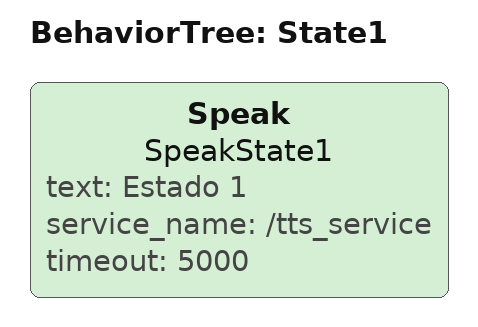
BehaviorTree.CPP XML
<?xml version="1.0"?>
<root BTCPP_format="4">

  <!-- Simple Behavior Tree for State 1 -->

  <BehaviorTree ID="State1">
    <Speak
      name="SpeakState1"
      text="Estado 1"
      service_name="/tts_service"
      timeout="5000"/>
  </BehaviorTree>

</root>
